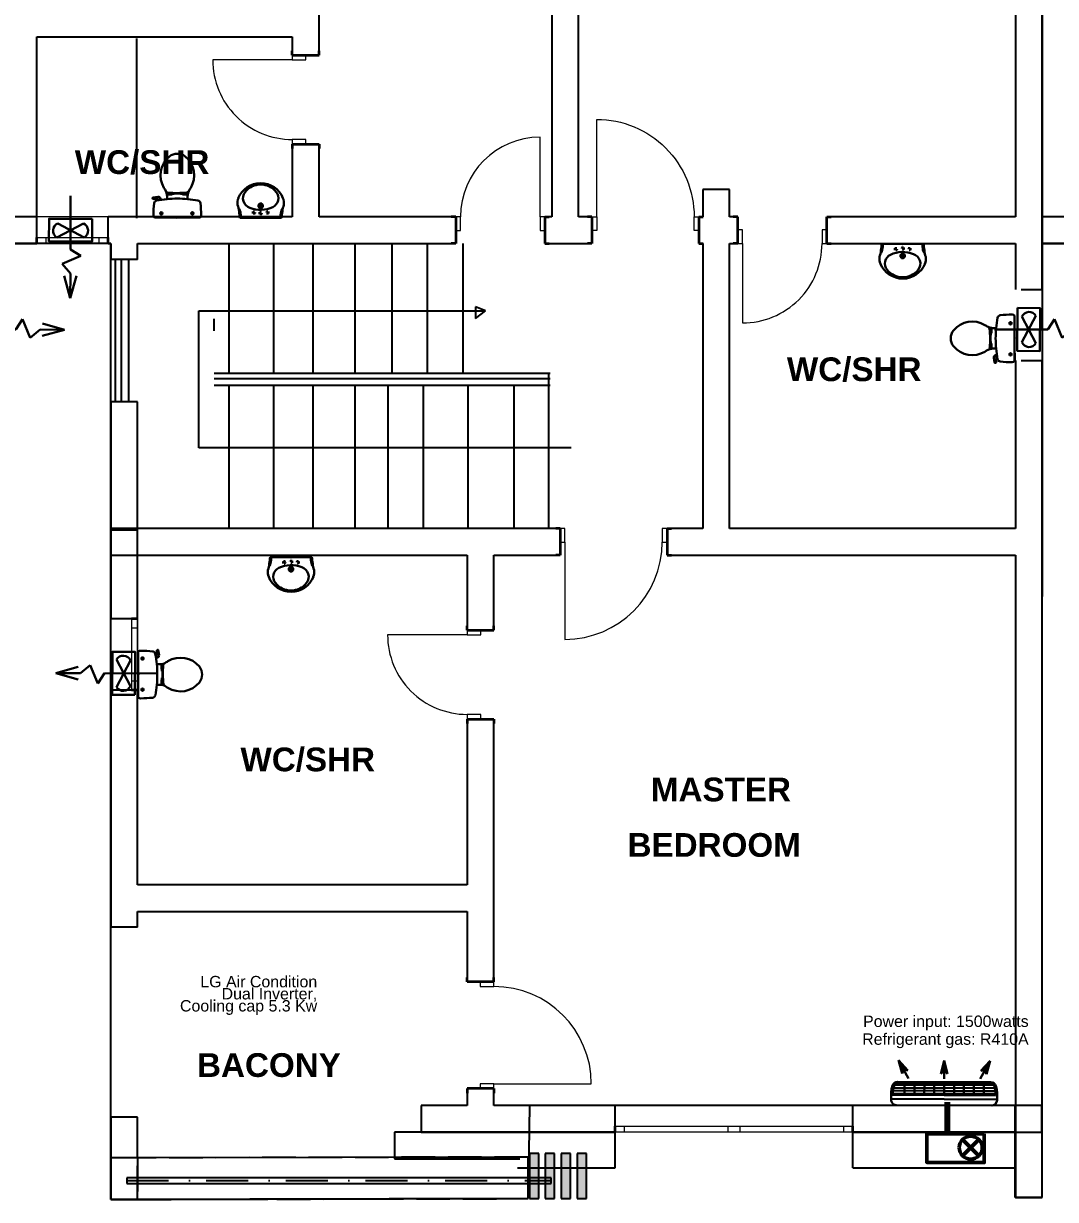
# Model space of a CAD drawing. Header units: inches. Extents: x 23 to 2032867, y 13 to 664695.
# Drawn here: x 719462 to 728149, y 498486 to 508390 of the extents above; entities that cross this region are included whole.
import ezdxf

# ---------------------------------------------------------------- set-up
doc = ezdxf.new("R2010")
doc.units = ezdxf.units.IN
doc.header["$MEASUREMENT"] = 0
for name, pattern in [('DASHED1', [1, 0.3, -0.4, 0.3]), ('Dot & Dashed', [670.277762, 352.777767, -176.388884, 0, -141.111112]), ('Hidden Line', [391.222223, 282.222223, -109])]:
    doc.linetypes.add(name, pattern=pattern)
doc.layers.add('08-DRAINAGE', color=5, linetype='Continuous')
doc.layers.add('Hvactext', color=7, linetype='Continuous')
for name, color, linetype, lineweight in [('0Railings', 1, 'Continuous', 18), ('AC', 9, 'Continuous', 15), ('ARCHICAD Doors_Pen_No__27', 7, 'Continuous', 35), ('ARCHICAD Windows_Pen_No__27', 7, 'Continuous', 35), ('BOLD', 7, 'Continuous', 50), ('Building', 8, 'Continuous', 18), ('Interior - Furniture _Pen_No__16', 124, 'Continuous', 20), ('new light fittings', 6, 'Continuous', 20), ('SOAK WAWAY', 1, 'Continuous', 30), ('Structural - Bearing_Pen_No__27', 7, 'Continuous', 35)]:
    doc.layers.add(name, color=color, linetype=linetype, lineweight=lineweight)
for name, color, linetype, lineweight, true_color in [('2D Drafting - General_Pen_No__62', 7, 'Continuous', 20, 0xaaaaaa), ('2D Drafting - General_Pen_No__82', 7, 'Continuous', 20, 0xaaaaaa), ('Annotation - Text_Pen_No__86', 7, 'Continuous', 20, 0x5555ff), ('ARCHICAD Doors_Pen_No__23', 7, 'Continuous', 20, 0xff6600), ('ARCHICAD Doors_Pen_No__3', 7, 'Continuous', 18, 0xff6600), ('ARCHICAD Windows_Pen_No__23', 7, 'Continuous', 20, 0xff6600), ('ARCHICAD Windows_Pen_No__3', 7, 'Continuous', 18, 0xff6600), ('Structural - Bearing_Pen_No__160', 7, 'Continuous', 20, 0xb4a35c), ('Structural - Bearing_Pen_No__87', 7, 'Continuous', 20, 0x6a6a6a), ('Structural - Bearing_Pen_No__89', 7, 'Continuous', 20, 0x71cebe)]:
    doc.layers.add(name, color=color, linetype=linetype, lineweight=lineweight, true_color=true_color)
doc.styles.add('Arial', font='arial.ttf', dxfattribs={"height": 250})
doc.styles.add('GENERATED_STYLE_2', font='arialbd.ttf')

# ---------------------------------------------------------------- blocks, each defined once
blk = doc.blocks.new('ef1')
at = {"layer": 'new light fittings', "linetype": 'Continuous', "lineweight": 30}
for p, q in [((55922.1, -239719.3), (55920.6, -240169.5)), ((56029.3, -239951.3), (55805.5, -240068.6)), ((55813.3, -239950.8), (56036.5, -240069.2)), ((56008.1, -240224.4), (55920.6, -240169.5)), ((55851.8, -240290.2), (56008.1, -240224.4)), ((55919.9, -240372.3), (55851.8, -240290.2)), ((55919.2, -240579.4), (55919.9, -240372.3)), ((55919.2, -240579.4), (55867.1, -240391.6)), ((55919.2, -240579.4), (55972.6, -240392))]:
    blk.add_line(p, q, dxfattribs=at)
blk.add_lwpolyline([(56102.6, -239912.9), (55740.2, -239912), (55739.7, -240103.1), (56102.1, -240104)], close=True, dxfattribs=at)
for centre, start, end in [((55839.9, -240011.7), 113.61366, 238.82257), ((56002.4, -240012.1), 300.88847, 66.09738)]:
    blk.add_arc(centre, 66.5, start, end, dxfattribs=at)
blk = doc.blocks.new('A$C109E561E')
at = {"layer": 'AC', "linetype": 'Continuous', "lineweight": -2}
for points in [[(111, 143), (73, 5), (170, 110), (125, 100), (125, 100)], [(583, 141), (548, 3), (515, 142), (549, 110), (549, 111)], [(987, 138), (1023, 0), (927, 107), (972, 95), (972, 96)]]:
    blk.add_hatch(color=3, dxfattribs=at).paths.add_polyline_path(points)
at = {"layer": 'AC', "color": 3, "linetype": 'Continuous', "lineweight": -2}
for p, q in [((2, 427), (0, 413)), ((0, 413), (0, 345)), ((0, 406), (1100, 401)), ((4, 433), (2, 427)), ((1047, 466), (54, 471)), ((1099, 421), (1097, 428)), ((1100, 408), (1099, 421)), ((1100, 408), (1100, 339)), ((0, 345), (0, 345)), ((7, 290), (13, 267)), ((16, 365), (15, 345)), ((16, 365), (1085, 360)), ((22, 294), (28, 271)), ((63, 245), (1036, 240)), ((1071, 266), (1077, 289)), ((1085, 360), (1085, 339)), ((1086, 262), (1092, 285)), ((1100, 339), (1100, 339)), ((63, 229), (1036, 224)), ((73, 5), (111, 143)), ((111, 143), (126, 100)), ((177, 194), (125, 100)), ((548, 2), (515, 142)), ((515, 142), (549, 111)), ((548, 2), (583, 141)), ((549, 192), (549, 111)), ((583, 141), (549, 111)), ((922, 190), (972, 96)), ((987, 139), (972, 95)), ((1023, 0), (987, 139)), ((73, 5), (170, 110)), ((170, 110), (126, 100)), ((1023, 0), (927, 107)), ((927, 107), (972, 95))]:
    blk.add_line(p, q, dxfattribs=at)
at = {"layer": 'AC', "color": 8, "linetype": 'Continuous', "lineweight": -2}
for p, q in [((16, 350), (1084, 345)), ((17, 320), (1083, 315)), ((23, 290), (1076, 285)), ((33, 260), (1066, 255)), ((138, 244), (139, 365)), ((241, 244), (242, 364)), ((344, 243), (344, 364)), ((447, 243), (447, 363)), ((549, 242), (550, 363)), ((652, 242), (653, 362)), ((755, 241), (756, 362)), ((858, 241), (859, 361)), ((961, 240), (961, 361))]:
    blk.add_line(p, q, dxfattribs=at)
at = {"layer": 'AC', "color": 3, "linetype": 'Continuous', "lineweight": -2}
for centre, radius, start, end in [((51, 345), 51.4, 179.7096, 179.7096), ((54, 419), 51.4, 89.7096, 164.2846), ((1047, 414), 51.4, 15.1345, 89.7096), ((206, 344), 206, 179.7096, 195.1345), ((63, 281), 51.4, 195.1345, 269.7096), ((206, 344), 190, 179.7096, 195.1345), ((63, 281), 36, 195.1345, 269.7096), ((1036, 276), 36, 269.7096, 344.2846), ((1036, 276), 51.4, 269.7096, 344.2846), ((894, 340), 190, 344.2846, 359.7096), ((894, 340), 206, 344.2846, 359.7096)]:
    blk.add_arc(centre, radius, start, end, dxfattribs=at)
blk = doc.blocks.new('ac1')
at = {"layer": 'BOLD', "color": 6}
for p, q in [((2308957, -76376.9), (2309094.1, -76513.8)), ((2309093.9, -76376.8), (2308957.1, -76513.9))]:
    blk.add_line(p, q, dxfattribs=at)
blk.add_lwpolyline([(2309139.3, -76561.7), (2308654.9, -76562.3), (2308654.7, -76320.4), (2309139, -76319.9)], close=True, dxfattribs=at)
blk.add_circle((2309025.5, -76445.4), 96.9, dxfattribs=at)

msp = doc.modelspace()

# ---------------------------------------------------------------- hatches: boundary and pattern name
at = {"layer": 'Structural - Bearing_Pen_No__160', "linetype": 'Continuous', "lineweight": 25}
for points in [[(723720.516, 498873.395), (723720.516, 498494.364), (723800.516, 498494.364), (723800.516, 498873.395)], [(723852.35, 498873.395), (723852.35, 498494.364), (723932.35, 498494.364), (723932.35, 498873.395)], [(723987.102, 498873.395), (723987.102, 498494.364), (724067.102, 498494.364), (724067.102, 498873.395)], [(724121.853, 498873.395), (724121.853, 498494.364), (724201.853, 498494.364), (724201.853, 498873.395)]]:
    msp.add_hatch(color=8, dxfattribs=at).paths.add_polyline_path(points)

# ---------------------------------------------------------------- linework, layer by layer
at = {"color": 8, "linetype": 'Hidden Line'}
for p, q in [((720421.356, 498836.599), (720196.356, 498836.137)), ((720196.356, 498836.137), (720196.356, 498486.137)), ((723708.976, 498843.349), (720421.356, 498836.599)), ((720421.356, 498836.599), (720421.356, 498486.598)), ((720421.356, 498486.137), (720421.356, 498836.599)), ((723709.695, 498493.349), (723708.976, 498843.349)), ((720196.356, 498486.137), (720421.356, 498486.137)), ((720421.356, 498486.598), (723709.695, 498493.349))]:
    msp.add_line(p, q, dxfattribs=at)
at = {"layer": '0Railings', "color": 7, "linetype": 'Continuous', "lineweight": 5, "const_width": 50}
msp.add_lwpolyline([(727238.091, 499307.398), (727238.091, 499039.398)], dxfattribs=at)
at = {"layer": '2D Drafting - General_Pen_No__62', "color": 8, "linetype": 'Continuous', "lineweight": 25}
for p, q in [((720937.566, 504817.001), (720937.566, 505971.32)), ((720937.566, 505971.32), (723351.475, 505971.32)), ((723351.475, 505971.32), (723266.801, 506004.827)), ((723266.801, 506004.827), (723266.801, 505905.753)), ((723266.801, 505905.753), (723351.475, 505971.32)), ((724070.551, 504817.001), (720937.566, 504817.001))]:
    msp.add_line(p, q, dxfattribs=at)
at = {"layer": '2D Drafting - General_Pen_No__82', "color": 8, "linetype": 'Continuous', "lineweight": 25}
for p, q in [((721192.001, 505449.183), (721192.001, 506538.394)), ((721192.001, 505449.183), (721192.001, 506538.394)), ((721567.905, 505449.183), (721567.905, 506538.394)), ((721567.905, 505449.183), (721567.905, 506538.394)), ((721900.919, 505449.183), (721900.919, 506538.394)), ((721900.919, 505449.183), (721900.919, 506538.394)), ((722253.072, 505449.183), (722253.072, 506538.394)), ((722253.072, 505449.183), (722253.072, 506538.394)), ((722563.592, 505449.183), (722563.592, 506538.394)), ((722563.592, 505449.183), (722563.592, 506538.394)), ((722863.592, 505449.183), (722863.592, 506538.394)), ((722863.592, 505449.183), (722863.592, 506538.394)), ((723163.592, 505449.183), (723163.592, 506538.394)), ((723163.592, 505449.183), (723163.592, 506538.394)), ((720233.736, 506401.344), (720233.736, 505208.772)), ((720233.736, 506401.344), (720233.736, 505208.772)), ((720284.19, 506401.344), (720284.19, 505208.772)), ((720284.19, 506401.344), (720284.19, 505208.772)), ((720345.452, 506407.281), (720345.452, 505200.22)), ((720345.452, 506407.281), (720345.452, 505200.22)), ((721065.857, 505802.031), (721065.857, 505902.404)), ((721065.857, 505802.031), (721065.857, 505902.404)), ((721065.857, 505445.632), (723894.506, 505445.632)), ((721065.857, 505445.632), (723894.506, 505445.632)), ((723882.226, 505449.183), (723882.226, 504138.539)), ((723882.226, 505449.183), (723882.226, 504138.539)), ((721065.857, 505401.021), (723893.629, 505401.021)), ((721065.857, 505401.021), (723893.629, 505401.021)), ((721065.857, 505345.258), (723894.506, 505345.258)), ((721065.857, 505345.258), (723894.506, 505345.258)), ((721192.001, 504138.539), (721192.001, 505348.81)), ((721192.001, 504138.539), (721192.001, 505348.81)), ((721567.905, 504138.539), (721567.905, 505348.81)), ((721567.905, 504138.539), (721567.905, 505348.81)), ((721900.919, 504138.539), (721900.919, 505348.81)), ((721900.919, 504138.539), (721900.919, 505348.81)), ((722253.072, 504138.539), (722253.072, 505348.81)), ((722253.072, 504138.539), (722253.072, 505348.81)), ((722529.917, 504138.539), (722529.917, 505348.81)), ((722529.917, 504138.539), (722529.917, 505348.81)), ((722829.917, 504138.539), (722829.917, 505348.81)), ((722829.917, 504138.539), (722829.917, 505348.81)), ((723203.709, 504138.539), (723203.709, 505348.81)), ((723203.709, 504138.539), (723203.709, 505348.81)), ((723592.492, 504138.539), (723592.492, 505348.81)), ((723592.492, 504138.539), (723592.492, 505348.81))]:
    msp.add_line(p, q, dxfattribs=at)
at = {"layer": 'ARCHICAD Doors_Pen_No__23', "color": 8, "linetype": 'Continuous'}
for p, q in [((721724.091, 508124.082), (721724.091, 508084.082)), ((721839.091, 508124.082), (721724.091, 508124.082)), ((721839.091, 508084.082), (721839.091, 508124.082)), ((721724.091, 508084.082), (721839.091, 508084.082)), ((721839.091, 507414.082), (721724.091, 507414.082)), ((721724.091, 507414.082), (721724.091, 507374.082)), ((721839.091, 507374.082), (721839.091, 507414.082)), ((721724.091, 507374.082), (721839.091, 507374.082)), ((723139.634, 506763.183), (723099.634, 506763.183)), ((723099.634, 506763.183), (723099.634, 506648.183)), ((723139.634, 506648.183), (723139.634, 506763.183)), ((723849.634, 506763.183), (723809.634, 506763.183)), ((723809.634, 506763.183), (723809.634, 506648.183)), ((723849.634, 506648.183), (723849.634, 506763.183)), ((724246.916, 506763.183), (724286.916, 506763.183)), ((724246.916, 506648.183), (724246.916, 506763.183)), ((724286.916, 506763.183), (724286.916, 506648.183)), ((725106.916, 506648.183), (725106.916, 506763.183)), ((725106.916, 506763.183), (725146.916, 506763.183)), ((725146.916, 506763.183), (725146.916, 506648.183)), ((723099.634, 506648.183), (723139.634, 506648.183)), ((723809.634, 506648.183), (723849.634, 506648.183)), ((724286.916, 506648.183), (724246.916, 506648.183)), ((725146.916, 506648.183), (725106.916, 506648.183)), ((725513.674, 506653.183), (725473.674, 506653.183)), ((725473.674, 506653.183), (725473.674, 506538.183)), ((725513.674, 506538.183), (725513.674, 506653.183)), ((726223.674, 506653.183), (726183.674, 506653.183)), ((726183.674, 506653.183), (726183.674, 506538.183)), ((726223.674, 506538.183), (726223.674, 506653.183)), ((725473.674, 506538.183), (725513.674, 506538.183)), ((726183.674, 506538.183), (726223.674, 506538.183)), ((724018.679, 504138.539), (723978.679, 504138.539)), ((723978.679, 504138.539), (723978.679, 504023.539)), ((724018.679, 504023.539), (724018.679, 504138.539)), ((724878.679, 504138.539), (724838.679, 504138.539)), ((724838.679, 504138.539), (724838.679, 504023.539)), ((724878.679, 504023.539), (724878.679, 504138.539)), ((723978.679, 504023.539), (724018.679, 504023.539)), ((724838.679, 504023.539), (724878.679, 504023.539)), ((723196.331, 503281.685), (723196.331, 503241.685)), ((723311.331, 503281.685), (723196.331, 503281.685)), ((723196.331, 503241.685), (723311.331, 503241.685)), ((723311.331, 503241.685), (723311.331, 503281.685)), ((723311.331, 502571.685), (723196.331, 502571.685)), ((723196.331, 502571.685), (723196.331, 502531.685)), ((723311.331, 502531.685), (723311.331, 502571.685)), ((723196.331, 502531.685), (723311.331, 502531.685)), ((723306.331, 500319.554), (723306.331, 500279.554)), ((723421.331, 500319.554), (723306.331, 500319.554)), ((723306.331, 500279.554), (723421.331, 500279.554)), ((723421.331, 500279.554), (723421.331, 500319.554)), ((723421.331, 499459.554), (723306.331, 499459.554)), ((723306.331, 499459.554), (723306.331, 499419.554)), ((723306.331, 499419.554), (723421.331, 499419.554)), ((723421.331, 499419.554), (723421.331, 499459.554))]:
    msp.add_line(p, q, dxfattribs=at)
at = {"layer": 'ARCHICAD Doors_Pen_No__27', "color": 8, "linetype": 'Continuous'}
for p, q in [((721724.091, 508124.082), (721724.091, 508161.082)), ((721724.091, 508124.082), (721839.091, 508124.082)), ((721839.091, 508124.082), (721949.091, 508124.082)), ((721949.091, 508124.082), (721949.091, 508161.082)), ((721724.091, 507374.082), (721839.091, 507374.082)), ((721724.091, 507374.082), (721724.091, 507337.082)), ((721839.091, 507374.082), (721949.091, 507374.082)), ((721949.091, 507374.082), (721949.091, 507337.082)), ((723099.634, 506763.183), (723062.634, 506763.183)), ((723099.634, 506763.183), (723099.634, 506648.183)), ((723849.634, 506763.183), (723849.634, 506648.183)), ((723849.634, 506763.183), (723886.634, 506763.183)), ((724246.916, 506763.183), (724209.916, 506763.183)), ((724246.916, 506763.183), (724246.916, 506648.183)), ((725146.916, 506763.183), (725146.916, 506648.183)), ((725146.916, 506763.183), (725183.916, 506763.183)), ((725473.674, 506763.183), (725436.674, 506763.183)), ((725473.674, 506653.183), (725473.674, 506763.183)), ((726223.674, 506653.183), (726223.674, 506763.183)), ((726223.674, 506763.183), (726260.674, 506763.183)), ((723099.634, 506648.183), (723099.634, 506538.183)), ((723849.634, 506648.183), (723849.634, 506538.183)), ((724246.916, 506648.183), (724246.916, 506538.183)), ((725146.916, 506648.183), (725146.916, 506538.183)), ((725473.674, 506538.183), (725473.674, 506653.183)), ((726223.674, 506538.183), (726223.674, 506653.183)), ((723099.634, 506538.183), (723062.634, 506538.183)), ((723849.634, 506538.183), (723886.634, 506538.183)), ((724246.916, 506538.183), (724209.916, 506538.183)), ((725146.916, 506538.183), (725183.916, 506538.183)), ((725473.674, 506538.183), (725436.674, 506538.183)), ((726223.674, 506538.183), (726260.674, 506538.183)), ((723978.679, 504138.539), (723941.679, 504138.539)), ((723978.679, 504138.539), (723978.679, 504023.539)), ((724878.679, 504138.539), (724878.679, 504023.539)), ((724878.679, 504138.539), (724915.679, 504138.539)), ((723978.679, 504023.539), (723978.679, 503913.539)), ((724878.679, 504023.539), (724878.679, 503913.539)), ((723978.679, 503913.539), (723941.679, 503913.539)), ((724878.679, 503913.539), (724915.679, 503913.539)), ((723196.331, 503281.685), (723196.331, 503318.685)), ((723196.331, 503281.685), (723311.331, 503281.685)), ((723311.331, 503281.685), (723421.331, 503281.685)), ((723421.331, 503281.685), (723421.331, 503318.685)), ((723196.331, 502531.685), (723311.331, 502531.685)), ((723196.331, 502531.685), (723196.331, 502494.685)), ((723311.331, 502531.685), (723421.331, 502531.685)), ((723421.331, 502531.685), (723421.331, 502494.685)), ((723196.331, 500319.554), (723196.331, 500356.554)), ((723306.331, 500319.554), (723196.331, 500319.554)), ((723421.331, 500319.554), (723306.331, 500319.554)), ((723421.331, 500319.554), (723421.331, 500356.554)), ((723306.331, 499419.554), (723196.331, 499419.554)), ((723196.331, 499419.554), (723196.331, 499382.554)), ((723421.331, 499419.554), (723306.331, 499419.554)), ((723421.331, 499419.554), (723421.331, 499382.554))]:
    msp.add_line(p, q, dxfattribs=at)
at = {"layer": 'ARCHICAD Doors_Pen_No__3', "color": 8, "linetype": 'Continuous'}
for p, q in [((721724.091, 508084.082), (721054.091, 508084.082)), ((724286.916, 506763.183), (724286.916, 507583.183)), ((723809.634, 506763.183), (723809.634, 507433.183)), ((725513.674, 506538.183), (725513.674, 505868.183)), ((724018.679, 504023.539), (724018.679, 503203.539)), ((723196.331, 503241.685), (722526.331, 503241.685)), ((723421.331, 499459.554), (724241.331, 499459.554))]:
    msp.add_line(p, q, dxfattribs=at)
for centre, major_axis, start_param, end_param in [((721724.091, 508084.082), (473.762, 473.762), 2.35619449, 3.92699082), ((723809.634, 506763.183), (-473.762, 473.762), -0.78539816, 0.78539816), ((725513.674, 506538.183), (-473.762, 473.762), 2.35619449, 3.92699082), ((724018.679, 504023.539), (579.828, 579.828), 3.92699082, 5.49778714), ((723196.331, 503241.685), (473.762, 473.762), 2.35619449, 3.92699082), ((723421.331, 499459.554), (-579.828, 579.828), 3.92699082, 5.49778714)]:
    msp.add_ellipse(centre, major_axis=major_axis, ratio=1, start_param=start_param, end_param=end_param, dxfattribs=at)
at = {"layer": 'ARCHICAD Doors_Pen_No__3', "color": 8, "linetype": 'Continuous', "extrusion": (0, 0, -1)}
msp.add_ellipse((724286.916, 506763.183), major_axis=(-579.828, 579.828), ratio=1, start_param=0.78539816, end_param=2.35619449, dxfattribs=at)
at = {"layer": 'ARCHICAD Windows_Pen_No__23', "color": 8, "linetype": 'Continuous'}
for p, q in [((719574.106, 506588.183), (719649.106, 506588.183)), ((719649.106, 506538.183), (719574.106, 506538.183)), ((719649.106, 506588.183), (719649.106, 506538.183)), ((720099.106, 506538.183), (720099.106, 506588.183)), ((720099.106, 506588.183), (720174.106, 506588.183)), ((720174.106, 506538.183), (720099.106, 506538.183)), ((727811.123, 505538.098), (727811.123, 505613.098)), ((720371.356, 503376.77), (720371.356, 503301.77)), ((720421.356, 503301.77), (720421.356, 503376.77)), ((720371.356, 503301.77), (720421.356, 503301.77)), ((720421.356, 502851.77), (720371.356, 502851.77)), ((720371.356, 502851.77), (720371.356, 502776.77)), ((720421.356, 502776.77), (720421.356, 502851.77)), ((724442.077, 499103.942), (724517.077, 499103.942)), ((724517.077, 499103.942), (724517.077, 499053.942)), ((725392.077, 499053.942), (725392.077, 499103.942)), ((725392.077, 499103.942), (725442.077, 499103.942)), ((725442.077, 499103.942), (725492.077, 499103.942)), ((725492.077, 499103.942), (725492.077, 499053.942)), ((726367.077, 499053.942), (726367.077, 499103.942)), ((726367.077, 499103.942), (726442.077, 499103.942)), ((724517.077, 499053.942), (724442.077, 499053.942)), ((725442.077, 499053.942), (725392.077, 499053.942)), ((725492.077, 499053.942), (725442.077, 499053.942)), ((726442.077, 499053.942), (726367.077, 499053.942))]:
    msp.add_line(p, q, dxfattribs=at)
at = {"layer": 'ARCHICAD Windows_Pen_No__27', "color": 8, "linetype": 'Continuous'}
for p, q in [((719574.106, 506538.183), (719574.106, 506588.183)), ((720174.106, 506538.183), (720174.106, 506588.183)), ((720421.356, 503376.77), (720371.356, 503376.77)), ((720421.356, 502776.77), (720371.356, 502776.77)), ((724442.077, 499053.942), (724442.077, 499103.942)), ((726442.077, 499053.942), (726442.077, 499103.942))]:
    msp.add_line(p, q, dxfattribs=at)
at = {"layer": 'ARCHICAD Windows_Pen_No__3', "color": 8, "linetype": 'Continuous'}
for p, q in [((720174.106, 506763.183), (719574.106, 506763.183)), ((720174.106, 506538.183), (719574.106, 506538.183)), ((719649.106, 506588.183), (720099.106, 506588.183)), ((720099.106, 506538.183), (719649.106, 506538.183)), ((728036.123, 505551.415), (728036.123, 506151.415)), ((720196.356, 503376.77), (720196.356, 502776.77)), ((720421.356, 503376.77), (720421.356, 502776.77)), ((720371.356, 503301.77), (720371.356, 502851.77)), ((720421.356, 502851.77), (720421.356, 503301.77)), ((726442.077, 499278.942), (724442.077, 499278.942)), ((724517.077, 499103.942), (725392.077, 499103.942)), ((725492.077, 499103.942), (726367.077, 499103.942)), ((726442.077, 499053.942), (724442.077, 499053.942)), ((725392.077, 499053.942), (724517.077, 499053.942)), ((726367.077, 499053.942), (725492.077, 499053.942))]:
    msp.add_line(p, q, dxfattribs=at)
at = {"layer": 'Building', "linetype": 'Continuous', "lineweight": 30, "ltscale": 1000}
for p, q in [((720549.984, 506914.916), (720548.608, 506919.801)), ((720551.783, 506924.712), (720592.185, 506930.734)), ((720583.329, 506915.797), (720554.224, 506912.108)), ((720591.934, 506909.672), (720593.61, 506901.708)), ((720614.607, 506913.95), (720592.121, 506908.78)), ((720617.009, 506905.532), (720613.79, 506916.812)), ((720669.732, 506935.724), (720669.732, 506911.94)), ((720677.506, 506966.233), (720677.506, 506951.069)), ((720677.506, 506951.069), (720711.59, 506951.069)), ((720703.798, 506951.069), (720703.798, 506964.092)), ((720711.59, 506951.069), (720711.59, 506963.642)), ((720711.59, 506955.197), (720728.592, 506955.197)), ((720783.68, 506958.936), (720728.592, 506958.936)), ((720728.592, 506955.197), (720728.592, 506958.936)), ((720783.68, 506955.197), (720783.68, 506958.936)), ((720800.681, 506955.197), (720783.68, 506955.197)), ((720800.681, 506951.069), (720800.681, 506964.499)), ((720834.766, 506951.069), (720800.681, 506951.069)), ((720808.474, 506951.069), (720808.474, 506965.099)), ((720834.766, 506967.751), (720834.766, 506951.069)), ((720842.539, 506911.94), (720842.539, 506935.724)), ((720562.746, 506756.2), (720949.526, 506756.2)), ((721282.083, 506754.427), (721633.856, 506754.427)), ((721282.083, 506754.427, -1683.122), (721633.856, 506754.427, -1683.122)), ((721292.197, 506754.427), (721290.321, 506776.774)), ((721292.197, 506754.427, -1683.122), (721290.321, 506776.774, -1683.122)), ((721623.742, 506754.427), (721625.617, 506776.774)), ((721623.742, 506754.427, -1683.122), (721625.617, 506776.774, -1683.122)), ((727038.141, 506533.709), (726686.368, 506533.709)), ((727038.141, 506533.709, -1683.122), (726686.368, 506533.709, -1683.122)), ((726696.482, 506533.709), (726694.606, 506511.361)), ((726696.482, 506533.709, -1683.122), (726694.606, 506511.361, -1683.122)), ((727028.027, 506533.709), (727029.902, 506511.361)), ((727028.027, 506533.709, -1683.122), (727029.902, 506511.361, -1683.122)), ((727804.79, 505545.423), (727804.79, 505932.203)), ((727593.238, 505817.443), (727609.921, 505817.443)), ((727609.921, 505817.443), (727609.921, 505783.359)), ((727649.05, 505825.217), (727625.266, 505825.217)), ((727609.921, 505791.151), (727595.891, 505791.151)), ((727609.921, 505783.359), (727596.491, 505783.359)), ((727605.793, 505766.357), (727602.053, 505766.357)), ((727602.053, 505766.357), (727602.053, 505711.269)), ((727605.793, 505783.359), (727605.793, 505766.357)), ((727594.757, 505660.183), (727609.921, 505660.183)), ((727609.921, 505686.475), (727596.898, 505686.475)), ((727609.921, 505694.268), (727597.347, 505694.268)), ((727605.793, 505711.269), (727602.053, 505711.269)), ((727605.793, 505694.268), (727605.793, 505711.269)), ((727609.921, 505660.183), (727609.921, 505694.268)), ((727625.266, 505652.409), (727649.05, 505652.409)), ((727636.278, 505534.46), (727630.256, 505574.863)), ((727646.074, 505532.662), (727641.188, 505531.285)), ((727655.457, 505599.686), (727644.178, 505596.467)), ((727645.193, 505566.006), (727648.882, 505536.901)), ((727647.04, 505597.284), (727652.209, 505574.799)), ((727651.318, 505574.611), (727659.282, 505576.288)), ((721889.095, 503895.662), (721537.322, 503895.662)), ((721889.095, 503895.662, -1683.122), (721537.322, 503895.662, -1683.122)), ((721547.436, 503895.662), (721545.561, 503873.315)), ((721547.436, 503895.662, -1683.122), (721545.561, 503873.315, -1683.122)), ((721878.981, 503895.662), (721880.856, 503873.315)), ((721878.981, 503895.662, -1683.122), (721880.856, 503873.315, -1683.122)), ((720427.689, 503100.759), (720427.689, 502713.978)), ((720581.161, 503071.57), (720573.197, 503069.894)), ((720577.022, 503046.495), (720588.301, 503049.714)), ((720585.439, 503048.897), (720580.27, 503071.383)), ((720587.286, 503080.175), (720583.597, 503109.28)), ((720586.405, 503113.52), (720591.291, 503114.897)), ((720596.201, 503111.721), (720602.223, 503071.319)), ((720607.213, 502993.772), (720583.429, 502993.772)), ((720622.558, 502985.998), (720622.558, 502951.914)), ((720637.722, 502985.998), (720622.558, 502985.998)), ((720622.558, 502959.706), (720635.581, 502959.706)), ((720622.558, 502951.914), (720635.132, 502951.914)), ((720626.686, 502951.914), (720626.686, 502934.912)), ((720622.558, 502828.739), (720622.558, 502862.823)), ((720622.558, 502862.823), (720635.988, 502862.823)), ((720622.558, 502855.03), (720636.588, 502855.03)), ((720626.686, 502934.912), (720630.425, 502934.912)), ((720626.686, 502862.823), (720626.686, 502879.825)), ((720626.686, 502879.825), (720630.425, 502879.825)), ((720630.425, 502879.825), (720630.425, 502934.912)), ((720583.429, 502820.965), (720607.213, 502820.965)), ((720639.241, 502828.739), (720622.558, 502828.739))]:
    msp.add_line(p, q, dxfattribs=at)
at = {"layer": 'Building', "linetype": 'Continuous', "lineweight": 30, "ltscale": 50}
for p, q in [((720621.33, 506807.137), (720621.33, 506775.393)), ((720883.149, 506807.274), (720883.149, 506775.256)), ((721484.318, 506855.309), (721431.62, 506855.309)), ((721484.318, 506855.309, -1683.122), (721431.62, 506855.309, -1683.122)), ((721457.969, 506828.044), (721457.969, 506882.244)), ((721457.969, 506828.044, -1683.122), (721457.969, 506882.244, -1683.122)), ((720605.459, 506791.265), (720637.202, 506791.265)), ((720867.14, 506791.265), (720899.158, 506791.265)), ((726835.906, 506432.827), (726888.603, 506432.827)), ((726835.906, 506432.827, -1683.122), (726888.603, 506432.827, -1683.122)), ((726862.254, 506460.091), (726862.254, 506405.891)), ((726862.254, 506460.091, -1683.122), (726862.254, 506405.891, -1683.122)), ((727753.716, 505865.826), (727785.734, 505865.826)), ((727769.725, 505849.817), (727769.725, 505881.836)), ((727769.725, 505588.136), (727769.725, 505619.879)), ((727753.853, 505604.007), (727785.597, 505604.007)), ((721686.86, 503794.78), (721739.557, 503794.78)), ((721686.86, 503794.78, -1683.122), (721739.557, 503794.78, -1683.122)), ((721713.208, 503822.045), (721713.208, 503767.844)), ((721713.208, 503822.045, -1683.122), (721713.208, 503767.844, -1683.122)), ((720478.626, 503042.174), (720446.882, 503042.174)), ((720462.754, 503058.046), (720462.754, 503026.302)), ((720478.763, 502780.355), (720446.745, 502780.355)), ((720462.754, 502796.364), (720462.754, 502764.346))]:
    msp.add_line(p, q, dxfattribs=at)
at = {"layer": 'Building', "linetype": 'DASHED1', "lineweight": 30, "ltscale": 50}
for p, q in [((721401.865, 506781.069), (721401.865, 506815.994)), ((721401.865, 506781.069, -1683.122), (721401.865, 506815.994, -1683.122)), ((721457.969, 506776.657), (721457.969, 506811.581)), ((721457.969, 506776.657, -1683.122), (721457.969, 506811.581, -1683.122)), ((721514.073, 506781.069), (721514.073, 506815.994)), ((721514.073, 506781.069, -1683.122), (721514.073, 506815.994, -1683.122)), ((721384.175, 506798.112), (721419.555, 506798.112)), ((721384.175, 506798.112, -1683.122), (721419.555, 506798.112, -1683.122)), ((721440.279, 506793.699), (721475.66, 506793.699)), ((721440.279, 506793.699, -1683.122), (721475.66, 506793.699, -1683.122)), ((721531.764, 506798.112), (721496.383, 506798.112)), ((721531.764, 506798.112, -1683.122), (721496.383, 506798.112, -1683.122)), ((726862.254, 506511.478), (726862.254, 506476.554)), ((726862.254, 506511.478, -1683.122), (726862.254, 506476.554, -1683.122)), ((726788.46, 506490.024), (726823.841, 506490.024)), ((726788.46, 506490.024, -1683.122), (726823.841, 506490.024, -1683.122)), ((726806.15, 506507.066), (726806.15, 506472.142)), ((726806.15, 506507.066, -1683.122), (726806.15, 506472.142, -1683.122)), ((726879.945, 506494.436), (726844.564, 506494.436)), ((726879.945, 506494.436, -1683.122), (726844.564, 506494.436, -1683.122)), ((726936.049, 506490.024), (726900.668, 506490.024)), ((726936.049, 506490.024, -1683.122), (726900.668, 506490.024, -1683.122)), ((726918.358, 506507.066), (726918.358, 506472.142)), ((726918.358, 506507.066, -1683.122), (726918.358, 506472.142, -1683.122)), ((721639.414, 503851.977), (721674.795, 503851.977)), ((721639.414, 503851.977, -1683.122), (721674.795, 503851.977, -1683.122)), ((721657.104, 503869.019), (721657.104, 503834.095)), ((721657.104, 503869.019, -1683.122), (721657.104, 503834.095, -1683.122)), ((721730.899, 503856.389), (721695.518, 503856.389)), ((721730.899, 503856.389, -1683.122), (721695.518, 503856.389, -1683.122)), ((721713.208, 503873.432), (721713.208, 503838.507)), ((721713.208, 503873.432, -1683.122), (721713.208, 503838.507, -1683.122)), ((721787.003, 503851.977), (721751.622, 503851.977)), ((721787.003, 503851.977, -1683.122), (721751.622, 503851.977, -1683.122)), ((721769.312, 503869.019), (721769.312, 503834.095)), ((721769.312, 503869.019, -1683.122), (721769.312, 503834.095, -1683.122))]:
    msp.add_line(p, q, dxfattribs=at)
at = {"layer": 'Building', "linetype": 'Continuous', "ltscale": 200}
for p, q in [((720762.469, 506749.866), (720749.802, 506762.533)), ((720749.802, 506762.533), (720749.802, 506749.866)), ((720749.802, 506749.866), (720762.469, 506762.533)), ((720762.469, 506762.533), (720762.469, 506749.866)), ((727798.456, 505745.147), (727811.123, 505745.147)), ((727811.123, 505745.147), (727798.456, 505732.48)), ((727811.123, 505732.48), (727798.456, 505745.147)), ((727798.456, 505732.48), (727811.123, 505732.48)), ((720421.356, 502901.035), (720434.023, 502913.702)), ((720434.023, 502913.702), (720421.356, 502913.702)), ((720421.356, 502913.702), (720434.023, 502901.035)), ((720434.023, 502901.035), (720421.356, 502901.035))]:
    msp.add_line(p, q, dxfattribs=at)
at = {"layer": 'Building', "linetype": 'Continuous', "lineweight": 30, "ltscale": 200}
for p, q in [((721462.53, 506749.866), (721453.409, 506758.987)), ((721453.409, 506758.987), (721453.409, 506749.866)), ((721453.409, 506749.866), (721462.53, 506758.987)), ((721462.53, 506749.866, -1683.122), (721453.409, 506758.987, -1683.122)), ((721453.409, 506758.987, -1683.122), (721453.409, 506749.866, -1683.122)), ((721453.409, 506749.866, -1683.122), (721462.53, 506758.987, -1683.122)), ((721462.53, 506758.987), (721462.53, 506749.866)), ((721462.53, 506758.987, -1683.122), (721462.53, 506749.866, -1683.122)), ((726857.694, 506529.149), (726857.694, 506538.269)), ((726857.694, 506538.269), (726866.814, 506529.149)), ((726866.814, 506538.269), (726857.694, 506529.149)), ((726857.694, 506529.149, -1683.122), (726857.694, 506538.269, -1683.122)), ((726857.694, 506538.269, -1683.122), (726866.814, 506529.149, -1683.122)), ((726866.814, 506538.269, -1683.122), (726857.694, 506529.149, -1683.122)), ((726866.814, 506529.149), (726866.814, 506538.269)), ((726866.814, 506529.149, -1683.122), (726866.814, 506538.269, -1683.122)), ((721708.648, 503891.102), (721708.648, 503900.222)), ((721708.648, 503900.222), (721717.769, 503891.102)), ((721717.769, 503900.222), (721708.648, 503891.102)), ((721708.648, 503891.102, -1683.122), (721708.648, 503900.222, -1683.122)), ((721708.648, 503900.222, -1683.122), (721717.769, 503891.102, -1683.122)), ((721717.769, 503900.222, -1683.122), (721708.648, 503891.102, -1683.122)), ((721717.769, 503891.102), (721717.769, 503900.222)), ((721717.769, 503891.102, -1683.122), (721717.769, 503900.222, -1683.122))]:
    msp.add_line(p, q, dxfattribs=at)
at = {"layer": 'Building', "linetype": 'DASHED1', "lineweight": 30, "ltscale": 50}
for centre in [(721401.865, 506798.112), (721401.865, 506798.112, -1683.122), (721514.073, 506798.112), (721514.073, 506798.112, -1683.122), (721457.969, 506793.699), (721457.969, 506793.699, -1683.122), (726806.15, 506490.024), (726806.15, 506490.024, -1683.122), (726862.254, 506494.436), (726862.254, 506494.436, -1683.122), (726918.358, 506490.024), (726918.358, 506490.024, -1683.122), (721657.104, 503851.977), (721657.104, 503851.977, -1683.122), (721713.208, 503856.389), (721713.208, 503856.389, -1683.122), (721769.312, 503851.977), (721769.312, 503851.977, -1683.122)]:
    msp.add_circle(centre, 9.504, dxfattribs=at)
at = {"layer": 'Building', "linetype": 'Continuous', "lineweight": 30, "ltscale": 1000}
for centre, radius in [((721457.969, 506855.309), 18.608), ((721457.969, 506855.309, -1683.122), 18.608), ((721457.969, 506855.309), 10.99), ((721457.969, 506855.309, -1683.122), 10.99), ((726862.254, 506432.827), 18.608), ((726862.254, 506432.827, -1683.122), 18.608), ((726862.254, 506432.827), 10.99), ((726862.254, 506432.827, -1683.122), 10.99), ((721713.208, 503794.78), 18.608), ((721713.208, 503794.78, -1683.122), 18.608), ((721713.208, 503794.78), 10.99), ((721713.208, 503794.78, -1683.122), 10.99)]:
    msp.add_circle(centre, radius, dxfattribs=at)
at = {"layer": 'Building', "linetype": 'Continuous', "lineweight": 30, "ltscale": 50}
for centre in [(720621.33, 506791.265), (720883.149, 506791.265), (727769.725, 505865.826), (727769.725, 505604.007), (720462.754, 503042.174), (720462.754, 502780.355)]:
    msp.add_circle(centre, 9.351, dxfattribs=at)
at = {"layer": 'Building', "linetype": 'Continuous', "lineweight": 30, "ltscale": 1000}
for centre, radius, start, end in [((720818.835, 507111.574), 204.567, 129.1208282, 211.0923054), ((720756.136, 507188.669), 105.195, 50.8791806, 129.1208282), ((720693.436, 507111.574), 204.567, 328.9077103, 50.8791806), ((720943.932, 507187.014), 350.65, 211.0923054, 213.8429316), ((720568.34, 507187.014), 350.65, 326.1570702, 328.9077103), ((721457.974, 506843.18), 203.147, 22.4424723, 158.1531127), ((721457.974, 506843.18, -1683.122), 203.147, 22.4424723, 158.1531127), ((721457.969, 506866.298), 168.347, 38.53754, 141.4625075), ((721457.969, 506866.298, -1683.122), 168.347, 38.53754, 141.4625075), ((720552.357, 506920.858), 3.896, 98.4778948, 195.7397884), ((720553.734, 506915.973), 3.896, 195.7397884, 277.2238087), ((720756.136, 505980.873), 935.068, 95.3019114, 100.7270761), ((720584.309, 506908.066), 7.792, 11.8886154, 97.22379), ((720595.057, 506911.466), 19.481, 15.9271971, 98.4778948), ((720569.166, 506935.724), 100.566, 0.0000019, 33.8429404), ((720679.112, 506981.735), 15.584, 217.7817379, 264.3005444), ((720755.956, 505982.813), 933.119, 84.6980974, 95.3019114), ((720749.212, 507684.108), 721.447, 264.3005444, 276.9358206), ((720834.45, 506983.411), 15.584, 276.9358105, 322.5800181), ((720943.105, 506935.724), 100.566, 146.1570684, 180), ((720756.136, 505980.873), 935.068, 79.2903908, 84.6980974), ((721366.202, 506880.987), 103.901, 157.5093438, 189.5474663), ((721366.202, 506880.987, -1683.122), 103.901, 157.5093438, 189.5474663), ((721383.708, 506870.418), 124.156, 155.8931025, 156.0931451), ((721383.708, 506870.418, -1683.122), 124.156, 155.8931025, 156.0931451), ((721391.901, 506919.331), 83.628, 141.6817737, 253.2461383), ((721391.901, 506919.331, -1683.122), 83.628, 141.6817737, 253.2461383), ((721524.993, 506919.684), 82.661, 295.2174734, 38.537704), ((721524.993, 506919.684, -1683.122), 82.661, 295.2174734, 38.537704), ((721549.736, 506880.987), 103.901, 350.4525984, 22.4906661), ((721549.736, 506880.987, -1683.122), 103.901, 350.4525984, 22.4906661), ((721451.604, 506777.729), 896.106, 173.6508475, 180), ((720586.952, 506873.938), 26.118, 100.7270761, 173.6508475), ((720924.977, 506873.621), 26.494, 6.330877, 79.2903908), ((720060.667, 506777.729), 896.106, 0.0000019, 6.330877), ((720699.833, 506712.94), 583.726, 4.075602, 14.9730049), ((720699.833, 506712.94, -1683.122), 583.726, 4.075602, 14.9730049), ((721186.42, 506776.774), 103.901, 0.0000006, 30.0992783), ((721186.42, 506776.774, -1683.122), 103.901, 0.0000006, 30.0992783), ((721457.616, 507059.659), 238.006, 247.8276538, 295.5349405), ((721457.616, 507059.659, -1683.122), 238.006, 247.8276538, 295.5349405), ((721729.519, 506776.774), 103.901, 149.9007316, 180.0000094), ((721729.519, 506776.774, -1683.122), 103.901, 149.9007316, 180.0000094), ((722216.106, 506712.94), 583.726, 165.0270052, 175.9244355), ((722216.106, 506712.94, -1683.122), 583.726, 165.0270052, 175.9244355), ((720589.311, 506777.128), 33.819, 178.9808265, 218.2302081), ((720922.96, 506777.128), 33.819, 321.7697938, 1.0191617), ((726104.118, 506575.195), 583.726, 345.0270052, 355.9244355), ((726104.118, 506575.195, -1683.122), 583.726, 345.0270052, 355.9244355), ((726590.705, 506511.361), 103.901, 329.9007316, 0.0000094), ((726590.705, 506511.361, -1683.122), 103.901, 329.9007316, 0.0000094), ((727133.803, 506511.361), 103.901, 180.0000006, 210.0992783), ((727133.803, 506511.361, -1683.122), 103.901, 180.0000006, 210.0992783), ((727620.391, 506575.196), 583.726, 184.075602, 194.9730049), ((727620.391, 506575.196, -1683.122), 583.726, 184.075602, 194.9730049), ((726770.487, 506407.148), 103.901, 170.4525984, 202.4906661), ((726770.487, 506407.148, -1683.122), 103.901, 170.4525984, 202.4906661), ((726795.23, 506368.452), 82.661, 115.2174734, 218.537704), ((726795.23, 506368.452, -1683.122), 82.661, 115.2174734, 218.537704), ((726862.607, 506228.476), 238.006, 67.8276538, 115.5349405), ((726862.607, 506228.476, -1683.122), 238.006, 67.8276538, 115.5349405), ((726928.323, 506368.804), 83.628, 321.6817737, 73.2461383), ((726928.323, 506368.804, -1683.122), 83.628, 321.6817737, 73.2461383), ((726954.021, 506407.148), 103.901, 337.5093438, 9.5474663), ((726954.021, 506407.148, -1683.122), 103.901, 337.5093438, 9.5474663), ((726862.25, 506444.955), 203.147, 202.4424723, 338.1531127), ((726862.25, 506444.955, -1683.122), 203.147, 202.4424723, 338.1531127), ((726862.254, 506421.837), 168.347, 218.53754, 321.4625075), ((726862.254, 506421.837, -1683.122), 168.347, 218.53754, 321.4625075), ((726936.516, 506417.717), 124.156, 335.8931025, 336.0931451), ((726936.516, 506417.717, -1683.122), 124.156, 335.8931025, 336.0931451), ((727687.368, 505907.654), 26.494, 96.330877, 169.2903908), ((727783.261, 505043.345), 896.106, 90.0000019, 96.330877), ((727783.862, 505905.638), 33.819, 51.7697938, 91.0191617), ((727449.415, 505676.114), 204.567, 58.9077103, 140.8791806), ((727373.975, 505551.017), 350.65, 56.1570702, 58.9077103), ((727625.266, 505925.782), 100.566, 236.1570684, 270), ((727577.579, 505817.127), 15.584, 6.9358105, 52.5800181), ((726876.882, 505731.889), 721.447, 354.3005444, 6.9358206), ((728578.177, 505738.633), 933.119, 174.6980974, 185.3019114), ((728580.117, 505738.813), 935.068, 169.2903908, 174.6980974), ((727372.321, 505738.813), 105.195, 140.8791806, 219.1208282), ((727449.415, 505801.512), 204.567, 219.1208282, 301.0923054), ((727373.975, 505926.609), 350.65, 301.0923054, 303.8429316), ((727625.266, 505551.844), 100.566, 90.0000019, 123.8429404), ((727579.255, 505661.79), 15.584, 307.7817379, 354.3005444), ((728580.117, 505738.813), 935.068, 185.3019114, 190.7270761), ((727649.523, 505577.735), 19.481, 105.9271971, 188.4778948), ((727640.131, 505535.035), 3.896, 188.4778948, 285.7397884), ((727652.923, 505566.986), 7.792, 101.8886154, 187.22379), ((727645.017, 505536.412), 3.896, 285.7397884, 7.2238087), ((727687.051, 505569.63), 26.118, 190.7270761, 263.6508475), ((727783.261, 506434.282), 896.106, 263.6508475, 270), ((727783.862, 505571.989), 33.819, 268.9808265, 308.2302081), ((720955.072, 503937.149), 583.726, 345.0270052, 355.9244355), ((720955.072, 503937.149, -1683.122), 583.726, 345.0270052, 355.9244355), ((721441.659, 503873.315), 103.901, 329.9007316, 0.0000094), ((721441.659, 503873.315, -1683.122), 103.901, 329.9007316, 0.0000094), ((721984.758, 503873.315), 103.901, 180.0000006, 210.0992783), ((721984.758, 503873.315, -1683.122), 103.901, 180.0000006, 210.0992783), ((722471.345, 503937.149), 583.726, 184.075602, 194.9730049), ((722471.345, 503937.149, -1683.122), 583.726, 184.075602, 194.9730049), ((721621.442, 503769.102), 103.901, 170.4525984, 202.4906661), ((721621.442, 503769.102, -1683.122), 103.901, 170.4525984, 202.4906661), ((721646.184, 503730.405), 82.661, 115.2174734, 218.537704), ((721646.184, 503730.405, -1683.122), 82.661, 115.2174734, 218.537704), ((721713.562, 503590.43), 238.006, 67.8276538, 115.5349405), ((721713.562, 503590.43, -1683.122), 238.006, 67.8276538, 115.5349405), ((721779.277, 503730.757), 83.628, 321.6817737, 73.2461383), ((721779.277, 503730.757, -1683.122), 83.628, 321.6817737, 73.2461383), ((721804.976, 503769.102), 103.901, 337.5093438, 9.5474663), ((721804.976, 503769.102, -1683.122), 103.901, 337.5093438, 9.5474663), ((721713.204, 503806.908), 203.147, 202.4424723, 338.1531127), ((721713.204, 503806.908, -1683.122), 203.147, 202.4424723, 338.1531127), ((721713.208, 503783.79), 168.347, 218.53754, 321.4625075), ((721713.208, 503783.79, -1683.122), 168.347, 218.53754, 321.4625075), ((721787.47, 503779.67), 124.156, 335.8931025, 336.0931451), ((721787.47, 503779.67, -1683.122), 124.156, 335.8931025, 336.0931451), ((720448.617, 503074.193), 33.819, 88.9808265, 128.2302081), ((720449.218, 502211.9), 896.106, 83.6508475, 90), ((720545.428, 503076.552), 26.118, 10.7270761, 83.6508475), ((719652.362, 502907.368), 935.068, 5.3019114, 10.7270761), ((720579.556, 503079.195), 7.792, 281.8886154, 7.22379), ((720587.462, 503109.77), 3.896, 105.7397884, 187.2238087), ((720582.956, 503068.447), 19.481, 285.9271971, 8.4778948), ((720592.347, 503111.147), 3.896, 8.4778948, 105.7397884), ((720783.063, 502844.669), 204.567, 39.1208282, 121.0923054), ((719654.302, 502907.548), 933.119, 354.6980974, 5.3019114), ((720607.213, 503094.338), 100.566, 270.0000019, 303.8429404), ((721355.597, 502914.292), 721.447, 174.3005444, 186.9358206), ((720653.224, 502984.392), 15.584, 127.7817379, 174.3005444), ((720858.504, 502719.572), 350.65, 121.0923054, 123.8429316), ((720860.158, 502907.368), 105.195, 320.8791806, 39.1208282), ((719652.362, 502907.368), 935.068, 349.2903908, 354.6980974), ((720607.213, 502720.399), 100.566, 56.1570684, 90), ((720654.9, 502829.054), 15.584, 186.9358105, 232.5800181), ((720858.504, 503095.164), 350.65, 236.1570702, 238.9077103), ((720783.063, 502970.068), 204.567, 238.9077103, 320.8791806), ((720448.617, 502740.544), 33.819, 231.7697938, 271.0191617), ((720449.218, 503602.837), 896.106, 270.0000019, 276.330877), ((720545.11, 502738.527), 26.494, 276.330877, 349.2903908)]:
    msp.add_arc(centre, radius, start, end, dxfattribs=at)
at = {"layer": 'Interior - Furniture _Pen_No__16', "color": 8, "linetype": 'Continuous', "lineweight": 25}
for p, q in [((720329.954, 498669.81), (720329.954, 498619.81)), ((723903.801, 498669.81), (720329.954, 498669.81)), ((720329.954, 498619.81), (723903.801, 498619.81)), ((723903.801, 498619.81), (723903.801, 498669.81))]:
    msp.add_line(p, q, dxfattribs=at)
at = {"layer": 'Interior - Furniture _Pen_No__16', "color": 8, "linetype": 'Dot & Dashed', "lineweight": 25}
msp.add_line((720329.954, 498644.81), (723903.801, 498644.81), dxfattribs=at)
at = {"layer": 'Structural - Bearing_Pen_No__27', "color": 8, "linetype": 'Continuous', "lineweight": 25}
for p, q in [((723908.373, 511278.942), (723908.373, 506763.183)), ((724133.373, 506763.183), (724133.373, 511278.942)), ((727811.123, 511278.942), (727811.123, 506763.183)), ((728036.123, 511278.942), (728036.123, 506763.183)), ((721949.091, 508124.082), (721949.091, 508502.975)), ((719574.106, 508277.975), (721724.091, 508277.975)), ((719574.106, 506763.183), (719574.106, 508277.975)), ((720413.002, 508264.658), (720413.002, 506749.866)), ((721724.091, 508277.975), (721724.091, 508124.082)), ((728036.123, 506763.183), (728036.123, 508277.975)), ((721724.091, 508124.082), (721724.091, 508161.082)), ((721724.091, 508124.082), (721839.091, 508124.082)), ((721839.091, 508124.082), (721949.091, 508124.082)), ((721949.091, 508124.082), (721949.091, 508161.082)), ((721724.091, 507374.082), (721724.091, 507337.082)), ((721724.091, 507374.082), (721839.091, 507374.082)), ((721724.091, 507374.082), (721724.091, 506763.183)), ((721839.091, 507374.082), (721949.091, 507374.082)), ((721949.091, 507374.082), (721949.091, 507337.082)), ((721949.091, 506763.183), (721949.091, 507374.082)), ((725405.015, 506991.614), (725180.015, 506991.614)), ((725180.015, 506991.614), (725180.015, 506763.183)), ((725405.015, 506763.183), (725405.015, 506991.614)), ((719574.106, 506763.183), (719349.106, 506763.183)), ((719574.106, 506588.183), (719574.106, 506763.183)), ((720174.106, 506588.183), (720174.106, 506763.183)), ((721724.091, 506763.183), (720174.106, 506763.183)), ((723099.634, 506763.183), (721949.091, 506763.183)), ((723099.634, 506763.183), (723062.634, 506763.183)), ((723099.634, 506763.183), (723099.634, 506648.183)), ((723849.634, 506763.183), (723886.634, 506763.183)), ((723849.634, 506763.183), (723849.634, 506648.183)), ((723908.373, 506763.183), (723849.634, 506763.183)), ((724246.916, 506763.183), (724133.373, 506763.183)), ((724246.916, 506763.183), (724209.916, 506763.183)), ((724246.916, 506763.183), (724246.916, 506648.183)), ((725146.916, 506763.183), (725183.916, 506763.183)), ((725146.916, 506763.183), (725146.916, 506648.183)), ((725180.015, 506763.183), (725146.916, 506763.183)), ((725473.674, 506763.183), (725405.015, 506763.183)), ((725473.674, 506763.183), (725436.674, 506763.183)), ((725473.674, 506653.183), (725473.674, 506763.183)), ((726223.674, 506763.183), (726260.674, 506763.183)), ((726223.674, 506653.183), (726223.674, 506763.183)), ((727811.123, 506763.183), (726223.674, 506763.183)), ((728261.123, 506763.183), (728036.123, 506763.183)), ((723099.634, 506648.183), (723099.634, 506538.183)), ((723849.634, 506648.183), (723849.634, 506538.183)), ((724246.916, 506648.183), (724246.916, 506538.183)), ((725146.916, 506648.183), (725146.916, 506538.183)), ((725473.674, 506538.183), (725473.674, 506653.183)), ((726223.674, 506538.183), (726223.674, 506653.183)), ((719349.106, 506538.183), (719574.106, 506538.183)), ((719574.106, 506538.183), (719574.106, 506588.183)), ((720174.106, 506538.183), (720174.106, 506588.183)), ((720174.106, 506538.183), (720196.356, 506538.183)), ((720196.356, 506538.183), (720196.356, 506403.75)), ((720421.356, 506538.183), (723099.634, 506538.183)), ((720421.356, 506403.75), (720421.356, 506538.183)), ((723099.634, 506538.183), (723062.634, 506538.183)), ((723849.634, 506538.183), (723886.634, 506538.183)), ((723849.634, 506538.183), (724246.916, 506538.183)), ((724246.916, 506538.183), (724209.916, 506538.183)), ((725146.916, 506538.183), (725183.916, 506538.183)), ((725146.916, 506538.183), (725180.015, 506538.183)), ((725180.015, 506538.183), (725180.015, 504138.539)), ((725405.015, 506538.183), (725473.674, 506538.183)), ((725405.015, 504138.539), (725405.015, 506538.183)), ((725473.674, 506538.183), (725436.674, 506538.183)), ((726223.674, 506538.183), (726260.674, 506538.183)), ((726223.674, 506538.183), (727811.123, 506538.183)), ((727811.123, 506538.183), (727811.123, 506151.415)), ((728036.123, 506151.415), (728036.123, 506538.183)), ((728036.123, 506538.183), (728261.123, 506538.183)), ((720421.356, 506403.75), (720196.356, 506403.75)), ((727861.123, 506151.415), (728036.123, 506151.415)), ((727811.123, 505551.415), (727811.123, 504138.539)), ((727861.123, 505551.415), (728036.123, 505551.415)), ((728036.123, 498502.313), (728036.123, 505551.415)), ((720421.356, 505203.75), (720196.356, 505203.75)), ((720196.356, 505203.75), (720196.356, 504125.222)), ((720421.356, 504125.222), (720421.356, 505203.75)), ((720196.356, 504138.539), (720196.356, 503913.539)), ((723978.679, 504138.539), (720196.356, 504138.539)), ((723978.679, 504138.539), (723941.679, 504138.539)), ((723978.679, 504138.539), (723978.679, 504023.539)), ((724878.679, 504138.539), (724915.679, 504138.539)), ((724878.679, 504138.539), (724878.679, 504023.539)), ((725180.015, 504138.539), (724878.679, 504138.539)), ((727811.123, 504138.539), (725405.015, 504138.539)), ((720196.356, 504125.222), (720421.356, 504125.222)), ((720421.356, 504125.222), (720196.356, 504125.222)), ((720196.356, 504125.222), (720196.356, 503376.77)), ((720421.356, 503376.77), (720421.356, 504125.222)), ((723978.679, 504023.539), (723978.679, 503913.539)), ((724878.679, 504023.539), (724878.679, 503913.539)), ((720196.356, 503913.539), (723196.331, 503913.539)), ((723196.331, 503913.539), (723196.331, 503281.685)), ((723421.331, 503281.685), (723421.331, 503913.539)), ((723421.331, 503913.539), (723978.679, 503913.539)), ((723978.679, 503913.539), (723941.679, 503913.539)), ((724878.679, 503913.539), (724915.679, 503913.539)), ((724878.679, 503913.539), (727811.123, 503913.539)), ((727811.123, 503913.539), (727811.123, 498502.313)), ((720371.356, 503376.77), (720196.356, 503376.77)), ((720421.356, 503376.77), (720371.356, 503376.77)), ((723196.331, 503281.685), (723196.331, 503318.685)), ((723196.331, 503281.685), (723311.331, 503281.685)), ((723311.331, 503281.685), (723421.331, 503281.685)), ((723421.331, 503281.685), (723421.331, 503318.685)), ((720371.356, 502776.77), (720196.356, 502776.77)), ((720196.356, 502776.77), (720196.356, 501135.897)), ((720421.356, 502776.77), (720371.356, 502776.77)), ((720421.356, 501135.897), (720421.356, 502776.77)), ((723196.331, 502531.685), (723196.331, 502494.685)), ((723196.331, 502531.685), (723311.331, 502531.685)), ((723196.331, 502531.685), (723196.331, 501135.897)), ((723311.331, 502531.685), (723421.331, 502531.685)), ((723421.331, 502531.685), (723421.331, 502494.685)), ((723421.331, 500319.554), (723421.331, 502531.685)), ((720196.356, 501135.897), (720196.356, 500910.897)), ((723196.331, 501135.897), (720421.356, 501135.897)), ((720196.356, 500910.897), (720196.356, 500778.532)), ((720421.356, 500778.532), (720421.356, 500910.897)), ((720421.356, 500910.897), (723196.331, 500910.897)), ((723196.331, 500910.897), (723196.331, 500319.554)), ((720421.356, 500778.532), (720196.356, 500778.532)), ((723196.331, 500319.554), (723196.331, 500356.554)), ((723306.331, 500319.554), (723196.331, 500319.554)), ((723421.331, 500319.554), (723306.331, 500319.554)), ((723421.331, 500319.554), (723421.331, 500356.554)), ((723196.331, 499419.554), (723196.331, 499382.554)), ((723306.331, 499419.554), (723196.331, 499419.554)), ((723196.331, 499419.554), (723196.331, 499278.942)), ((723421.331, 499419.554), (723306.331, 499419.554)), ((723421.331, 499419.554), (723421.331, 499382.554)), ((723421.331, 499278.942), (723421.331, 499419.554)), ((722808.938, 499278.942), (722808.938, 499053.942)), ((723196.331, 499278.942), (722808.938, 499278.942)), ((724442.077, 499278.942), (723421.331, 499278.942)), ((724442.077, 499103.942), (724442.077, 499278.942)), ((726442.077, 499103.942), (726442.077, 499278.942)), ((728034.106, 499278.942), (726442.077, 499278.942)), ((728034.106, 499053.942), (728034.106, 499278.942)), ((720421.356, 499178.532), (720196.356, 499178.532)), ((720196.356, 499178.532), (720196.356, 498486.137)), ((720421.356, 498836.599), (720421.356, 499178.532)), ((724442.077, 499053.942), (724442.077, 499103.942)), ((726442.077, 499053.942), (726442.077, 499103.942)), ((722583.938, 499053.942), (722583.938, 498828.942)), ((723638.248, 499053.942), (722583.938, 499053.942)), ((722808.938, 499053.942), (724442.077, 499053.942)), ((724442.077, 499053.942), (723621.208, 499053.942)), ((724442.077, 498753.942), (724442.077, 499053.942)), ((726442.077, 498753.942), (726442.077, 499053.942)), ((726442.077, 499053.942), (728034.106, 499053.942)), ((727809.106, 499053.942), (726442.077, 499053.942)), ((722583.938, 498828.942), (723638.248, 498828.942)), ((723800.516, 498873.395), (723720.516, 498873.395)), ((723720.516, 498873.395), (723720.516, 498494.364)), ((723800.516, 498494.364), (723800.516, 498873.395)), ((723932.35, 498873.395), (723852.35, 498873.395)), ((723852.35, 498873.395), (723852.35, 498494.364)), ((723932.35, 498494.364), (723932.35, 498873.395)), ((724067.102, 498873.395), (723987.102, 498873.395)), ((723987.102, 498873.395), (723987.102, 498494.364)), ((724067.102, 498494.364), (724067.102, 498873.395)), ((724201.853, 498873.395), (724121.853, 498873.395)), ((724121.853, 498873.395), (724121.853, 498494.364)), ((724201.853, 498494.364), (724201.853, 498873.395)), ((723621.208, 498753.942), (724442.077, 498753.942)), ((726442.077, 498753.942), (727809.106, 498753.942)), ((720196.356, 498486.137), (720421.356, 498486.137)), ((723720.516, 498494.364), (723800.516, 498494.364)), ((723852.35, 498494.364), (723932.35, 498494.364)), ((723987.102, 498494.364), (724067.102, 498494.364)), ((724121.853, 498494.364), (724201.853, 498494.364)), ((727811.123, 498502.313), (728036.123, 498502.313))]:
    msp.add_line(p, q, dxfattribs=at)
at = {"layer": 'Structural - Bearing_Pen_No__87', "color": 8, "linetype": 'Continuous', "lineweight": 25}
for p, q in [((720421.356, 498836.599), (720196.356, 498836.137)), ((723708.976, 498843.349), (720421.356, 498836.599)), ((723709.695, 498493.349), (723708.976, 498843.349)), ((720421.356, 498486.598), (723709.695, 498493.349))]:
    msp.add_line(p, q, dxfattribs=at)
msp.add_point((720421.356, 498486.137), dxfattribs=at)
at = {"layer": 'Structural - Bearing_Pen_No__89', "color": 8, "linetype": 'Continuous', "lineweight": 25}
for p, q in [((728036.123, 511503.942), (728034.106, 498502.313)), ((728036.123, 506538.394), (728036.123, 511503.942)), ((720196.356, 506538.394), (719349.106, 506538.394)), ((720196.356, 503761.567), (720196.356, 506538.394)), ((728883.373, 506538.394), (728036.123, 506538.394)), ((720196.356, 498486.137), (720196.356, 503761.567)), ((723720.516, 499278.942), (723709.695, 498493.349)), ((727809.106, 499278.942), (723720.516, 499278.942)), ((727809.106, 498502.313), (727809.106, 499278.942)), ((723709.695, 498493.349), (720196.356, 498486.137)), ((728034.106, 498502.313), (727809.106, 498502.313))]:
    msp.add_line(p, q, dxfattribs=at)

# ---------------------------------------------------------------- block references
at = {"xscale": -1, "rotation": 180}
msp.add_blockref('ac1', (-1581590.244, 422477.398), dxfattribs=at)
at = {"layer": '08-DRAINAGE'}
msp.add_blockref('ef1', (663936.204, 746657.818), dxfattribs=at)
for p, rotation in [((479228, 449892.377), 90), ((487915.017, 449892.377), 90), ((960312.833, 558838.91), 270)]:
    msp.add_blockref('ef1', p, dxfattribs=dict(at, rotation=rotation))
at = {"layer": 'SOAK WAWAY', "xscale": 0.81, "yscale": 0.81, "zscale": 0.81, "rotation": 180}
msp.add_blockref('A$C109E561E', (727656.898, 499658.406), dxfattribs=at)

# ---------------------------------------------------------------- texts
at = {"layer": 'Annotation - Text_Pen_No__86', "color": 8, "linetype": 'Hidden Line', "lineweight": 25, "style": 'GENERATED_STYLE_2'}
for s, p in [('WC/SHR', (719893.166, 507123.12)), ('WC/SHR', (725887.776, 505378.343)), ('WC/SHR', (721287.731, 502092.499)), ('MASTER', (724742.618, 501839.22)), ('BEDROOM', (724546.268, 501372.089)), ('BACONY', (720922.269, 499518.354))]:
    msp.add_text(s, height=200, dxfattribs=at).set_placement(p)
at = {"layer": 'Hvactext', "color": 7, "char_height": 96, "width": 4088.81303, "attachment_point": 3, "line_spacing_factor": 0.636364, "style": 'Arial'}
for s, insert in [('LG Air Condition\\PDual Inverter, \\PCooling cap 5.3 Kw', (721933.911, 500369.037)), ('Power input: 1500watts', (727922.929, 500035.206)), ('Refrigerant gas: R410A', (727922.929, 499885.028))]:
    msp.add_mtext(s, dxfattribs=dict(at, insert=insert))

doc.saveas('drawing.dxf')
